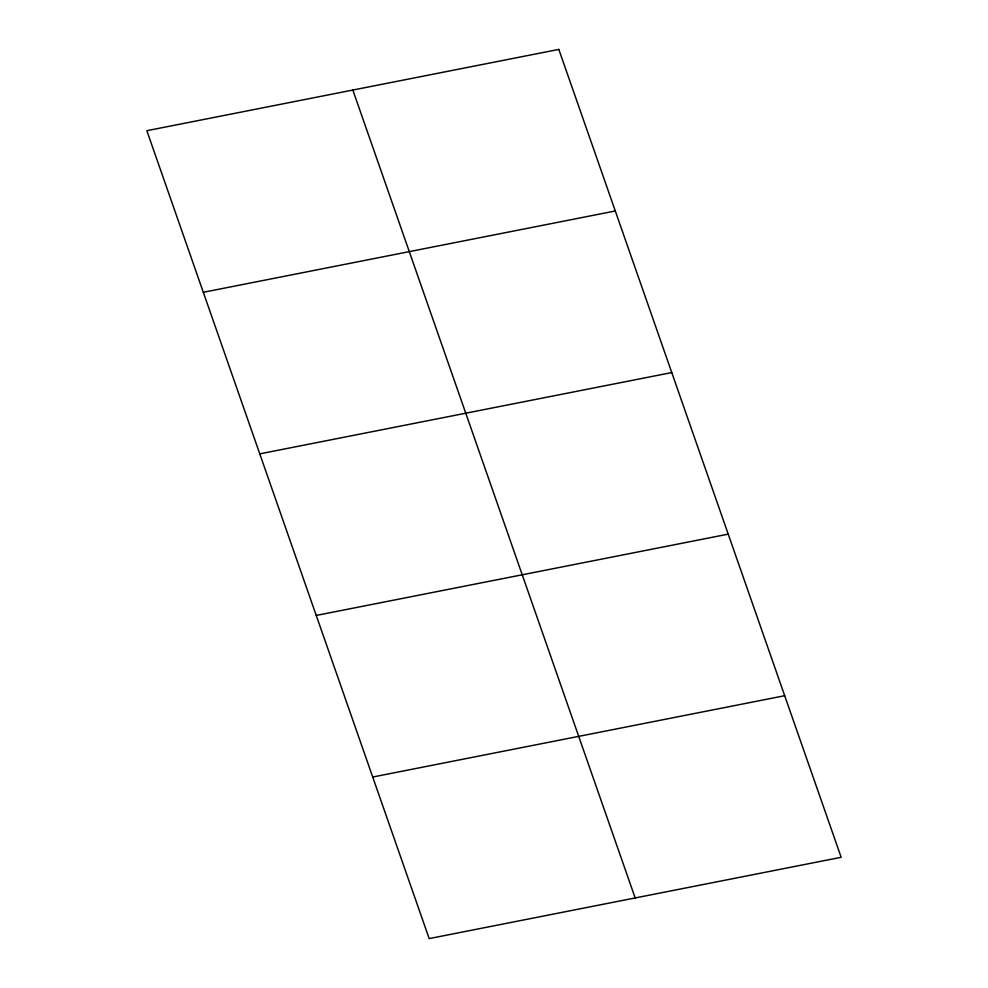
<?xml version="1.0" encoding="UTF-8"?>
<svg xmlns="http://www.w3.org/2000/svg" width="988" height="988" viewBox="0 0 988 988"><rect width="100%" height="100%" fill="white"/><g stroke="black" fill="none" stroke-linecap="round" stroke-linejoin="round"><path stroke-width="1.48" d="M203.306 292.287L615.302 210.975M259.77 453.863L671.766 372.562M316.234 615.438L728.23 534.138M372.698 777.025L784.694 695.713M352.827 90.056L635.173 897.944M558.825 49.4L146.842 130.7L429.175 938.6L841.159 857.3L558.825 49.4"/></g></svg>
